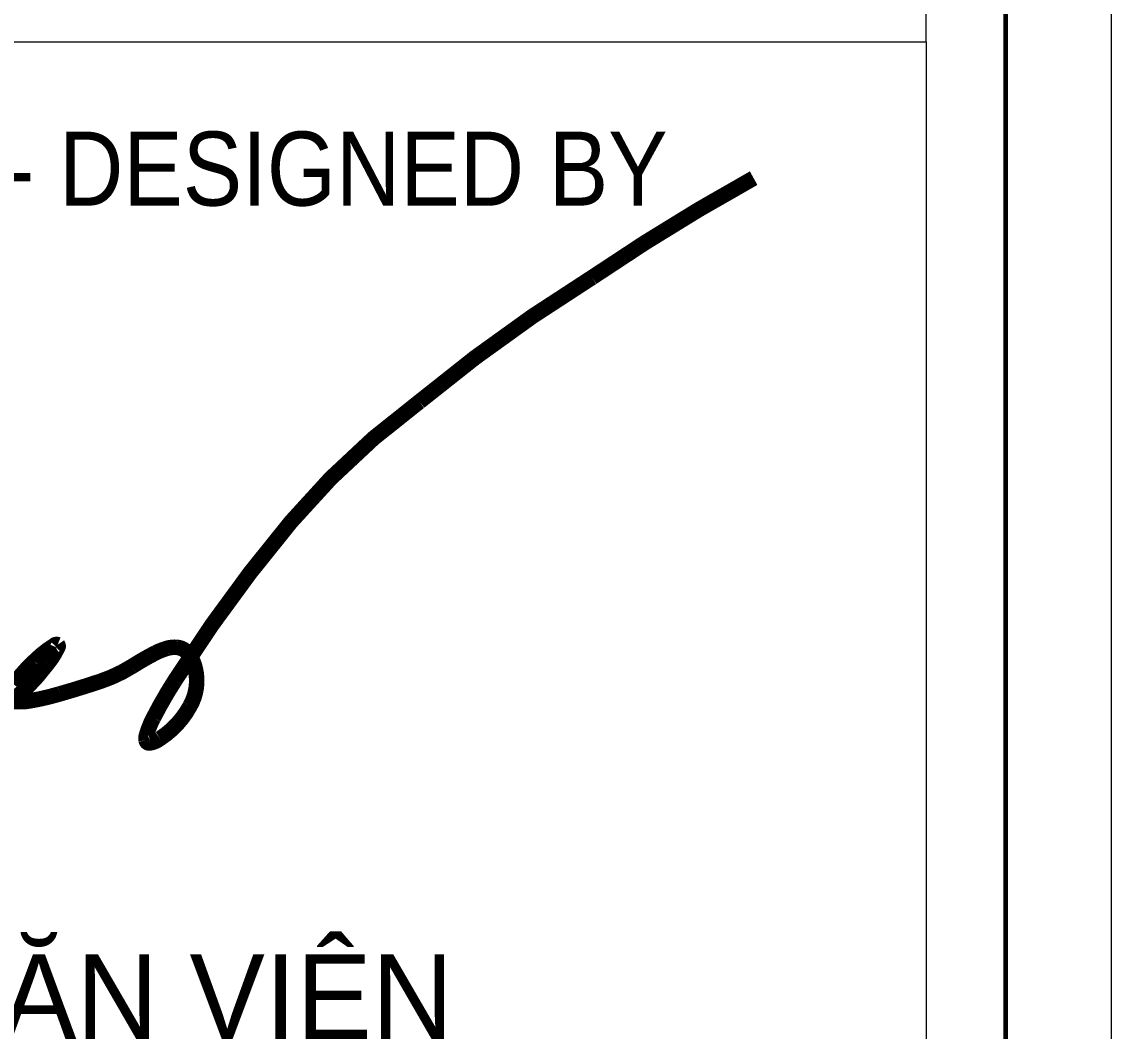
# Model space of a CAD drawing. Header units: millimetres. Extents: x -178395 to 493851, y -561170 to -280028.
# Drawn here: x 492820 to 493851, y -459787 to -458832 of the extents above; entities that cross this region are included whole.
import ezdxf
from ezdxf.enums import TextEntityAlignment as Align

# ---------------------------------------------------------------- set-up
doc = ezdxf.new("R2010")
doc.units = ezdxf.units.MM
doc.header["$MEASUREMENT"] = 0
doc.layers.get('Defpoints').update_dxf_attribs({"color": 1})
for name, color, linetype, lineweight in [('Khungten_LCDI', 7, 'Continuous', 5), ('LC ISO', 153, 'Continuous', 13), ('LC Net thay', 63, 'Continuous', 25), ('LC Text1', 3, 'Continuous', 20)]:
    doc.layers.add(name, color=color, linetype=linetype, lineweight=lineweight)
doc.styles.add('Khungten', font='VHAVAN.TTF', dxfattribs={"width": 0.9, "height": 5000})
doc.styles.add('LC 1', font='VHAVANB.TTF')
doc.styles.add('Title', font='VHBLACK.TTF', dxfattribs={"width": 0.8})
doc.styles.add('VNAVANTH', font='VHAVANB.TTF', dxfattribs={"width": 0.6})

# ---------------------------------------------------------------- blocks, each defined once
blk = doc.blocks.new('lcdi fix')
at = {"layer": 'Defpoints', "lineweight": 0}
blk.add_lwpolyline([(-1200, -14850), (-1200, 14850), (40800, 14850), (40800, -14850)], close=True, dxfattribs=at)
at = {"layer": 'Khungten_LCDI', "color": 5, "lineweight": 25}
blk.add_line((40600, -14650), (40600, 14650), dxfattribs=at)
at = {"layer": 'Khungten_LCDI', "color": 5, "lineweight": 60}
blk.add_lwpolyline([(0, -14650), (0, 14650), (40600, 14650), (40600, -14650)], close=True, dxfattribs=at)
at = {"layer": 'Khungten_LCDI', "color": 9, "lineweight": 15}
for points in [[(36750, -1521.9), (40450, -1521.9), (40450, 446.3), (36750, 446.3)], [(36750, -1521.9), (40450, -1521.9), (40450, -3535.5), (36750, -3535.5)]]:
    blk.add_lwpolyline(points, close=True, dxfattribs=at)
at = {"layer": 'LC ISO', "const_width": 29.4}
for points in [[(38721.7, -2767.6, 0.055197), (38787.7, -2697.3, 0.06223), (38805.8, -2668.4, 0.356145), (38806.3, -2662.2, 0.296448), (38800, -2663.5, 0.057996), (38762.4, -2693.3, 0.048541), (38723, -2737.4, 0.086608)], [(38716.8, -2766.2, 0.149234), (38730.8, -2770.1, 0.047589), (38752.9, -2768.6, 0.030742), (38810.2, -2755.3, 0.010919), (38887.9, -2731.2, 0.058476), (38947, -2703.2, -0.021304), (38991.3, -2677.7, -0.046344), (39012.9, -2669.2, -0.096698), (39032.5, -2667.3, -0.153723), (39049, -2674.5, -0.103714), (39061.2, -2691.3, -0.235546), (39056.8, -2778.1, -0.124446), (39000, -2839.7, -0.115248), (38981.2, -2848, -0.439421), (38973.6, -2843.1, -0.101123), (38974.3, -2833.2, -0.053735), (38987.4, -2800.6, -0.025453), (39028.9, -2728.7, -0.033469), (39248, -2429.6, -0.059013), (39490.8, -2202.6, -0.0344), (39817.5, -1967.7, -0.023249), (40123.3, -1779.8)]]:
    blk.add_lwpolyline(points, format="xyb", dxfattribs=at)
at = {"color": 7, "style": 'Khungten', "width": 0.9}
blk.add_text('chñ tr× thiÕt kÕ - designed by', height=140, dxfattribs=at).set_placement((38565.6, -1831.8), align=Align.CENTER)
at = {"color": 7, "style": 'VNAVANTH'}
blk.add_text('ks. PH¹M V¡N VI£N', height=160, dxfattribs=at).set_placement((38514.7, -3407.8), align=Align.CENTER)
at = {"color": 7, "style": 'Khungten', "width": 0.8}
for tag, p in [('REVISION', (39498.8, -10746.3)), ('NGAYHT', (39546.1, -11609.4))]:
    blk.add_attdef(tag, text='', height=200, dxfattribs=at).set_placement(p, align=Align.CENTER)
at = {"layer": 'LC Text1', "color": 3, "style": 'LC 1', "width": 1.834006}
for tag, p, p2 in [('TENBANVE1', (36912.7, -8885.8), (40339.1, -8885.8)), ('TENBANVE2', (36912.7, -9562.5), (40339.1, -9562.5))]:
    blk.add_attdef(tag, text='', height=250, dxfattribs=at).set_placement(p, p2, align=Align.FIT)
at = {"layer": 'LC Text1', "style": 'Title', "width": 0.7}
blk.add_attdef('SOBANVE', text='', height=250, dxfattribs=at).set_placement((39562, -13896.2), align=Align.CENTER)

msp = doc.modelspace()

# ---------------------------------------------------------------- block references
at = {"layer": 'LC Net thay', "xscale": 0.5000000000000013, "yscale": 0.5000000000000013, "zscale": 0.5000000000000013}
msp.add_blockref('lcdi fix', (473451, -458090.4), dxfattribs=at)

doc.saveas('drawing.dxf')
